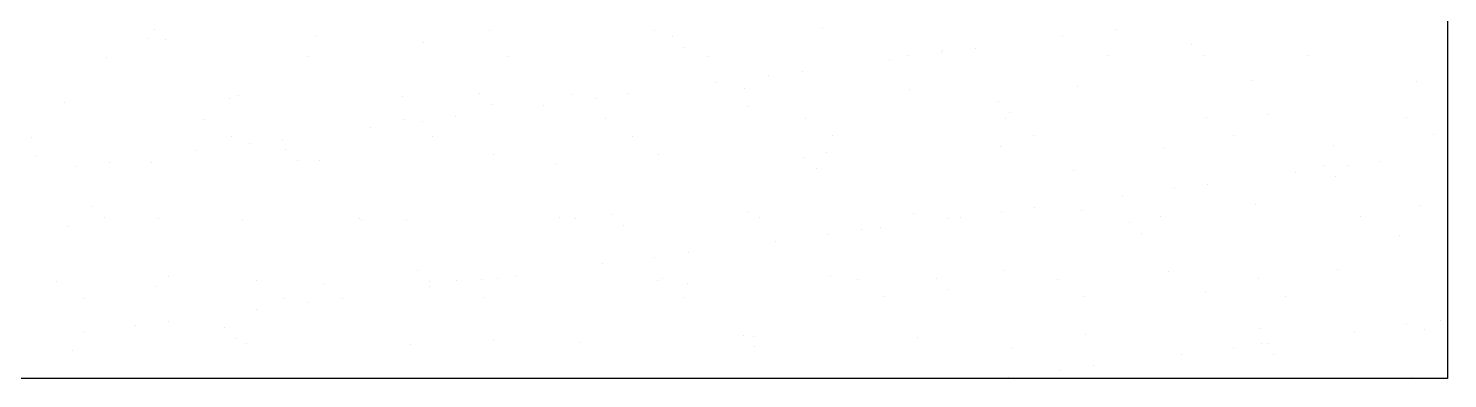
# Model space of a CAD drawing. Extents: x -678889171 to 586587, y -792238163 to 335485.
# Drawn here: x 68593 to 70274, y 61338 to 61753 of the extents above; entities that cross this region are included whole.
import ezdxf

# ---------------------------------------------------------------- set-up
doc = ezdxf.new("R2010")
doc.units = 0
doc.header["$MEASUREMENT"] = 0
doc.layers.add('9TH-FURN$0$I-FURN-FLOR', color=252, linetype='Continuous')
doc.layers.add('9TH-FURN$0$I-FURN-PATT', color=252, linetype='Continuous')

msp = doc.modelspace()

# ---------------------------------------------------------------- linework, layer by layer
at = {"layer": '9TH-FURN$0$I-FURN-FLOR'}
for p, q in [((70273.7, 63138.3, 0), (70273.8, 61338.3, 0)), ((70273.8, 61338.3, 0), (67403.8, 61338.2, 0))]:
    msp.add_line(p, q, dxfattribs=at)
at = {"layer": '9TH-FURN$0$I-FURN-PATT'}
for p, q in [((68741.6, 61752.1, 0), (68741.6, 61752.1, 0)), ((69138.9, 61750.8, 0), (69138.9, 61750.8, 0)), ((69333.9, 61749.9, 0), (69333.9, 61749.9, 0)), ((69533.3, 61752.4, 0), (69533.3, 61752.4, 0)), ((69879.8, 61751.2, 0), (69879.8, 61751.2, 0)), ((68733.7, 61740.9, 0), (68733.7, 61740.9, 0)), ((68755.7, 61739.2, 0), (68755.7, 61739.2, 0)), ((68933.1, 61743.4, 0), (68933.1, 61743.4, 0)), ((69060.6, 61736.6, 0), (69060.6, 61736.6, 0)), ((69355.9, 61742.7, 0), (69355.9, 61742.7, 0)), ((69370, 61729.8, 0), (69370, 61729.8, 0)), ((69714.4, 61729.4, 0), (69714.4, 61729.4, 0)), ((69817.9, 61743, 0), (69817.9, 61743, 0)), ((69970.3, 61733.3, 0), (69970.3, 61733.3, 0)), ((68685.7, 61718.6, 0), (68685.7, 61718.6, 0)), ((68923, 61719, 0), (68923, 61719, 0)), ((69160.3, 61719.4, 0), (69160.3, 61719.4, 0)), ((69397.6, 61719.9, 0), (69397.6, 61719.9, 0)), ((69612.8, 61716, 0), (69612.8, 61716, 0)), ((69634.9, 61720.3, 0), (69634.9, 61720.3, 0)), ((69674.7, 61724.2, 0), (69674.7, 61724.2, 0)), ((69674.9, 61727.2, 0), (69674.9, 61727.2, 0)), ((69872.2, 61720.7, 0), (69872.2, 61720.7, 0)), ((69984.3, 61720.4, 0), (69984.3, 61720.4, 0)), ((70109.5, 61721.1, 0), (70109.5, 61721.1, 0)), ((69469.6, 61697.2, 0), (69469.6, 61697.2, 0)), ((69509.3, 61702.4, 0), (69509.3, 61702.4, 0)), ((69407.6, 61689, 0), (69407.6, 61689, 0)), ((69441.4, 61681.9, 0), (69441.4, 61681.9, 0)), ((69636.3, 61681, 0), (69636.3, 61681, 0)), ((69835.8, 61683.5, 0), (69835.8, 61683.5, 0)), ((70041.6, 61690.9, 0), (70041.6, 61690.9, 0)), ((70236.5, 61690, 0), (70236.5, 61690, 0)), ((68635.4, 61665.5, 0), (68635.4, 61665.5, 0)), ((68831.5, 61669.7, 0), (68831.5, 61669.7, 0)), ((68841.2, 61672.9, 0), (68841.2, 61672.9, 0)), ((69036.2, 61672, 0), (69036.2, 61672, 0)), ((69126.9, 61675.8, 0), (69126.9, 61675.8, 0)), ((69140.9, 61662.9, 0), (69140.9, 61662.9, 0)), ((69202.5, 61662, 0), (69202.5, 61662, 0)), ((69235.6, 61674.5, 0), (69235.6, 61674.5, 0)), ((69264.5, 61670.2, 0), (69264.5, 61670.2, 0)), ((69304.1, 61675.4, 0), (69304.1, 61675.4, 0)), ((69741.2, 61666.4, 0), (69741.2, 61666.4, 0)), ((68801.4, 61644.9, 0), (68801.4, 61644.9, 0)), ((69038.7, 61645.3, 0), (69038.7, 61645.3, 0)), ((69099, 61648.4, 0), (69099, 61648.4, 0)), ((69276, 61645.7, 0), (69276, 61645.7, 0)), ((69445.8, 61660.3, 0), (69445.8, 61660.3, 0)), ((69513.3, 61646.2, 0), (69513.3, 61646.2, 0)), ((69750.6, 61646.6, 0), (69750.6, 61646.6, 0)), ((69755.2, 61653.6, 0), (69755.2, 61653.6, 0)), ((69987.9, 61647, 0), (69987.9, 61647, 0)), ((70060.1, 61650.9, 0), (70060.1, 61650.9, 0)), ((70225.1, 61647.4, 0), (70225.1, 61647.4, 0)), ((68997.4, 61635.1, 0), (68997.4, 61635.1, 0)), ((69059.4, 61643.2, 0), (69059.4, 61643.2, 0)), ((68596.2, 61624, 0), (68596.2, 61624, 0)), ((68833.5, 61624.4, 0), (68833.5, 61624.4, 0)), ((68854.2, 61616.2, 0), (68854.2, 61616.2, 0)), ((68893.9, 61621.4, 0), (68893.9, 61621.4, 0)), ((69070.8, 61624.8, 0), (69070.8, 61624.8, 0)), ((69308.1, 61625.3, 0), (69308.1, 61625.3, 0)), ((69545.4, 61625.7, 0), (69545.4, 61625.7, 0)), ((69743.9, 61613, 0), (69743.9, 61613, 0)), ((69782.7, 61626.1, 0), (69782.7, 61626.1, 0)), ((69938.8, 61612.1, 0), (69938.8, 61612.1, 0)), ((70020, 61626.5, 0), (70020, 61626.5, 0)), ((70138.3, 61614.6, 0), (70138.3, 61614.6, 0)), ((70257.3, 61627, 0), (70257.3, 61627, 0)), ((68602.4, 61602.8, 0), (68602.4, 61602.8, 0)), ((68688.8, 61594.4, 0), (68688.8, 61594.4, 0)), ((68738.5, 61594.1, 0), (68738.5, 61594.1, 0)), ((68792.3, 61608.1, 0), (68792.3, 61608.1, 0)), ((68897.8, 61608.9, 0), (68897.8, 61608.9, 0)), ((68911.9, 61596.1, 0), (68911.9, 61596.1, 0)), ((68937.9, 61596.6, 0), (68937.9, 61596.6, 0)), ((69143.7, 61604, 0), (69143.7, 61604, 0)), ((69216.8, 61593.4, 0), (69216.8, 61593.4, 0)), ((69338.6, 61603.1, 0), (69338.6, 61603.1, 0)), ((69512.1, 61599.6, 0), (69512.1, 61599.6, 0)), ((69538.1, 61605.6, 0), (69538.1, 61605.6, 0)), ((70194.8, 61595.4, 0), (70194.8, 61595.4, 0)), ((68649.1, 61589.2, 0), (68649.1, 61589.2, 0)), ((69526.2, 61586.7, 0), (69526.2, 61586.7, 0)), ((69831.1, 61584.1, 0), (69831.1, 61584.1, 0)), ((70093.2, 61582, 0), (70093.2, 61582, 0)), ((70126.4, 61590.2, 0), (70126.4, 61590.2, 0)), ((70140.5, 61577.3, 0), (70140.5, 61577.3, 0)), ((70155.2, 61590.1, 0), (70155.2, 61590.1, 0)), ((69950.1, 61563.1, 0), (69950.1, 61563.1, 0)), ((69989.7, 61568.4, 0), (69989.7, 61568.4, 0)), ((69888.1, 61555, 0), (69888.1, 61555, 0)), ((70046.4, 61544.1, 0), (70046.4, 61544.1, 0)), ((70241.3, 61543.2, 0), (70241.3, 61543.2, 0)), ((68668.7, 61542.1, 0), (68668.7, 61542.1, 0)), ((68682.8, 61529.2, 0), (68682.8, 61529.2, 0)), ((68747.2, 61527.8, 0), (68747.2, 61527.8, 0)), ((68984.5, 61528.2, 0), (68984.5, 61528.2, 0)), ((68987.7, 61526.6, 0), (68987.7, 61526.6, 0)), ((69221.8, 61528.6, 0), (69221.8, 61528.6, 0)), ((69240.4, 61527.7, 0), (69240.4, 61527.7, 0)), ((69283.1, 61532.7, 0), (69283.1, 61532.7, 0)), ((69446.2, 61535.1, 0), (69446.2, 61535.1, 0)), ((69459.1, 61529.1, 0), (69459.1, 61529.1, 0)), ((69641.1, 61534.2, 0), (69641.1, 61534.2, 0)), ((69683, 61528, 0), (69683, 61528, 0)), ((69696.4, 61529.5, 0), (69696.4, 61529.5, 0)), ((69745, 61536.2, 0), (69745, 61536.2, 0)), ((69784.6, 61541.4, 0), (69784.6, 61541.4, 0)), ((69840.6, 61536.7, 0), (69840.6, 61536.7, 0)), ((69933.7, 61529.9, 0), (69933.7, 61529.9, 0)), ((70171, 61530.3, 0), (70171, 61530.3, 0)), ((68640.2, 61518.7, 0), (68640.2, 61518.7, 0)), ((68846, 61526.1, 0), (68846, 61526.1, 0)), ((69040.9, 61525.2, 0), (69040.9, 61525.2, 0)), ((69297.1, 61519.8, 0), (69297.1, 61519.8, 0)), ((69579.5, 61514.4, 0), (69579.5, 61514.4, 0)), ((69602, 61517.2, 0), (69602, 61517.2, 0)), ((69897.4, 61523.3, 0), (69897.4, 61523.3, 0)), ((69911.4, 61510.4, 0), (69911.4, 61510.4, 0)), ((69477.9, 61501, 0), (69477.9, 61501, 0)), ((69539.8, 61509.2, 0), (69539.8, 61509.2, 0)), ((70216.3, 61507.8, 0), (70216.3, 61507.8, 0)), ((69334.7, 61482.2, 0), (69334.7, 61482.2, 0)), ((69374.4, 61487.4, 0), (69374.4, 61487.4, 0)), ((68758.6, 61459.7, 0), (68758.6, 61459.7, 0)), ((69054, 61465.8, 0), (69054, 61465.8, 0)), ((69169.3, 61460.4, 0), (69169.3, 61460.4, 0)), ((69272.8, 61474, 0), (69272.8, 61474, 0)), ((69748.7, 61466.2, 0), (69748.7, 61466.2, 0)), ((69943.6, 61465.3, 0), (69943.6, 61465.3, 0)), ((70143.1, 61467.8, 0), (70143.1, 61467.8, 0)), ((68625.6, 61453.7, 0), (68625.6, 61453.7, 0)), ((68743.2, 61447.2, 0), (68743.2, 61447.2, 0)), ((68862.9, 61454.1, 0), (68862.9, 61454.1, 0)), ((68942.7, 61449.8, 0), (68942.7, 61449.8, 0)), ((69067.7, 61447, 0), (69067.7, 61447, 0)), ((69068, 61453, 0), (69068, 61453, 0)), ((69100.2, 61454.5, 0), (69100.2, 61454.5, 0)), ((69129.6, 61455.2, 0), (69129.6, 61455.2, 0)), ((69148.5, 61457.2, 0), (69148.5, 61457.2, 0)), ((69337.5, 61454.9, 0), (69337.5, 61454.9, 0)), ((69343.4, 61456.3, 0), (69343.4, 61456.3, 0)), ((69372.9, 61450.3, 0), (69372.9, 61450.3, 0)), ((69542.9, 61458.8, 0), (69542.9, 61458.8, 0)), ((69574.8, 61455.4, 0), (69574.8, 61455.4, 0)), ((69668.3, 61456.4, 0), (69668.3, 61456.4, 0)), ((69682.3, 61443.6, 0), (69682.3, 61443.6, 0)), ((69812.1, 61455.8, 0), (69812.1, 61455.8, 0)), ((70049.4, 61456.2, 0), (70049.4, 61456.2, 0)), ((68657.7, 61433.2, 0), (68657.7, 61433.2, 0)), ((68895, 61433.6, 0), (68895, 61433.6, 0)), ((68924.5, 61428.2, 0), (68924.5, 61428.2, 0)), ((68964.2, 61433.4, 0), (68964.2, 61433.4, 0)), ((69132.3, 61434, 0), (69132.3, 61434, 0)), ((69369.6, 61434.5, 0), (69369.6, 61434.5, 0)), ((69606.9, 61434.9, 0), (69606.9, 61434.9, 0)), ((69844.2, 61435.3, 0), (69844.2, 61435.3, 0)), ((69987.3, 61440.9, 0), (69987.3, 61440.9, 0)), ((70081.5, 61435.7, 0), (70081.5, 61435.7, 0)), ((68862.5, 61420, 0), (68862.5, 61420, 0)), ((68657.4, 61393, 0), (68657.4, 61393, 0)), ((68719.4, 61401.2, 0), (68719.4, 61401.2, 0)), ((68759, 61406.4, 0), (68759, 61406.4, 0)), ((68824.9, 61399, 0), (68824.9, 61399, 0)), ((70051.2, 61397.3, 0), (70051.2, 61397.3, 0)), ((70163.5, 61393.9, 0), (70163.5, 61393.9, 0)), ((70225.4, 61402.1, 0), (70225.4, 61402.1, 0)), ((70246.1, 61396.3, 0), (70246.1, 61396.3, 0)), ((70265.1, 61407.3, 0), (70265.1, 61407.3, 0)), ((68839, 61386.1, 0), (68839, 61386.1, 0)), ((68850.8, 61379.3, 0), (68850.8, 61379.3, 0)), ((69045.7, 61378.3, 0), (69045.7, 61378.3, 0)), ((69143.9, 61383.5, 0), (69143.9, 61383.5, 0)), ((69245.2, 61380.9, 0), (69245.2, 61380.9, 0)), ((69439.2, 61389.6, 0), (69439.2, 61389.6, 0)), ((69451, 61388.3, 0), (69451, 61388.3, 0)), ((69453.3, 61376.7, 0), (69453.3, 61376.7, 0)), ((69645.9, 61387.3, 0), (69645.9, 61387.3, 0)), ((69845.4, 61389.9, 0), (69845.4, 61389.9, 0)), ((70020.3, 61375.1, 0), (70020.3, 61375.1, 0)), ((70053.5, 61380.2, 0), (70053.5, 61380.2, 0)), ((70060, 61380.3, 0), (70060, 61380.3, 0)), ((68645, 61371.9, 0), (68645, 61371.9, 0)), ((69758.2, 61374.1, 0), (69758.2, 61374.1, 0)), ((69958.4, 61366.9, 0), (69958.4, 61366.9, 0)), ((70067.6, 61367.3, 0), (70067.6, 61367.3, 0)), ((69815.2, 61348.1, 0), (69815.2, 61348.1, 0)), ((69854.9, 61353.3, 0), (69854.9, 61353.3, 0)), ((69753.3, 61340, 0), (69753.3, 61340, 0)), ((69757.9, 61338.7, 0), (69757.9, 61338.7, 0)), ((69995.2, 61339.1, 0), (69995.2, 61339.1, 0)), ((70232.5, 61339.5, 0), (70232.5, 61339.5, 0))]:
    msp.add_line(p, q, dxfattribs=at)

doc.saveas('drawing.dxf')
